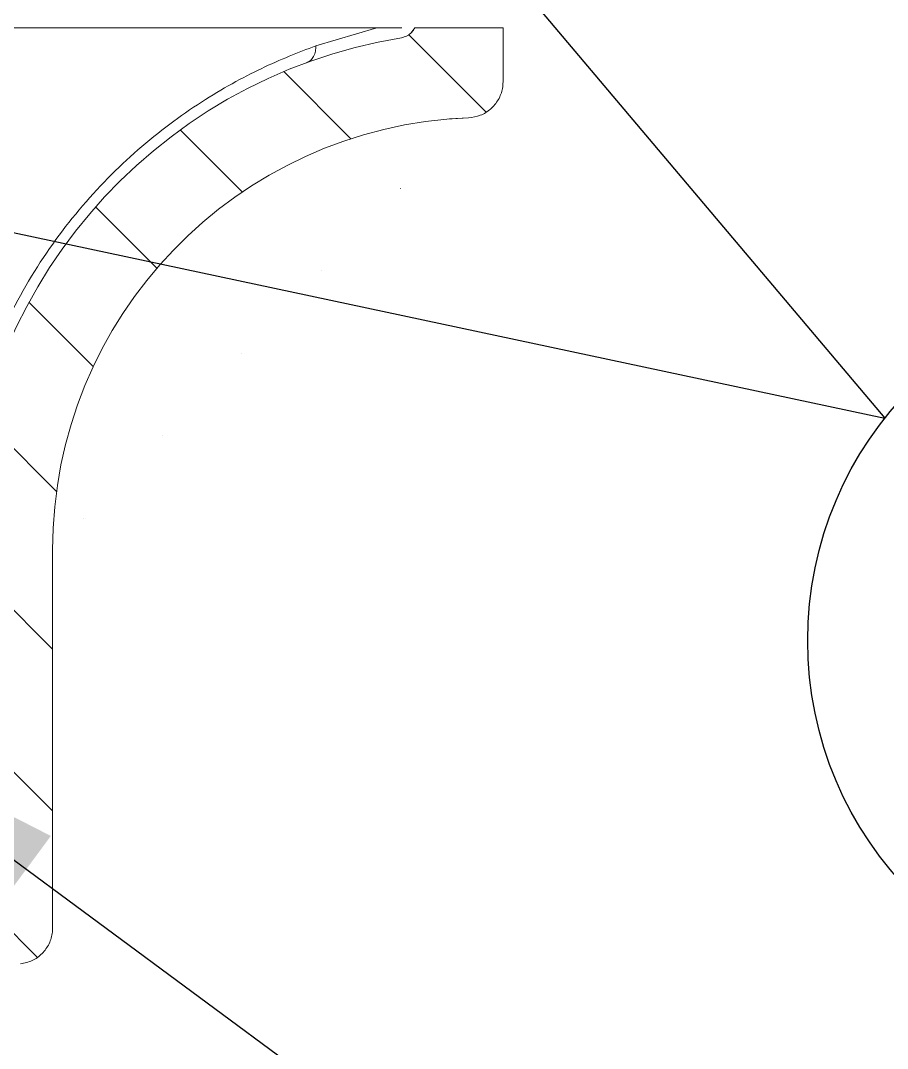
# Model space of a CAD drawing. Extents: x 14808 to 20058, y -13198 to -11680.
# Drawn here: x 16016.56 to 16028.58, y -11811.9 to -11797.63 of the extents above; entities that cross this region are included whole.
import ezdxf

# ---------------------------------------------------------------- set-up
doc = ezdxf.new("R2010")
doc.units = 0
doc.header["$LTSCALE"] = 7
doc.header["$MEASUREMENT"] = 0
doc.layers.get('0').update_dxf_attribs({"color": 2, "linetype": 'CONTINUOUS'})
doc.layers.add('D', color=2, linetype='CONTINUOUS')
doc.styles.add('GHS', font='romans', dxfattribs={"bigfont": 'ghs'})
doc.dimstyles.new('STANDARD$7', dxfattribs={"dimtxt": 3.5, "dimasz": 3, "dimexe": 1, "dimexo": 0.0625, "dimgap": 1, "dimtad": 1, "dimdec": 4, "dimzin": 0, "dimdsep": 46, "dimtxsty": 'GHS', "dimcen": 1, "dimclrt": 2, "dimadec": 0, "dimazin": 0, "dimtfac": 1, "dimtdec": 4, "dimtofl": 0, "dimtmove": 0, "dimatfit": 3, "dimfxl": 1, "dimtolj": 1, "dimtzin": 0, "dimarcsym": 0})

msp = doc.modelspace()

# ---------------------------------------------------------------- hatches: boundary and pattern name
at = {"linetype": 'Continuous', "lineweight": 0}
h = msp.add_hatch(dxfattribs=at)
h.set_pattern_fill('ANSI31', color=2, scale=0.5, angle=90, style=0)
h.set_pattern_definition([(135, (16193.3224, -11136.2953), (-1.122532, -1.122532), [])])
edge = h.paths.add_edge_path(flags=0)
edge.add_line((16014.25, -11800.533), (16014.25, -11805.283))
edge.add_line((16014.25, -11805.283), (16013.125, -11805.283))
edge.add_line((16013.125, -11805.283), (16013.125, -11806.533))
edge.add_line((16013.125, -11806.533), (16015.3, -11806.533))
edge.add_arc((16015.3, -11807.033), 0.5, 0, 90, ccw=False)
edge.add_line((16015.8, -11807.033), (16015.8, -11809.689))
edge.add_spline(control_points=[(16015.8, -11809.689), (16015.8, -11809.701), (16015.802, -11809.712), (16015.806, -11809.722), (16015.81, -11809.733), (16015.815, -11809.743), (16015.822, -11809.752), (16015.829, -11809.761), (16015.838, -11809.768), (16015.847, -11809.774), (16015.857, -11809.78), (16015.868, -11809.784), (16015.878, -11809.787), (16015.889, -11809.789), (16015.9, -11809.79), (16015.91, -11809.789)], knot_values=[0, 0, 0, 0, 0.000067, 0.000067, 0.000067, 0.000134, 0.000134, 0.000134, 0.000201, 0.000201, 0.000201, 0.000269, 0.000269, 0.000269, 0.000332, 0.000332, 0.000332, 0.000332], weights=[1, 1, 1, 1, 1, 1, 1, 1, 1, 1, 1, 1, 1, 1, 1, 1], degree=3, periodic=0)
edge.add_arc((16012, -11769.478), 40.5, 275.5396, 275.7394)
edge.add_line((16016.051, -11809.775), (16016.1, -11809.775))
edge.add_spline(control_points=[(16016.1, -11809.775), (16016.1, -11809.928), (16016.1, -11810.169), (16016.1, -11810.41), (16016.1, -11810.498)], knot_values=[0.600528, 0.600528, 0.600528, 0.600528, 0.844651, 0.985398, 0.985398, 0.985398, 0.985398], weights=[1, 1, 1, 1, 1], degree=3, periodic=0)
edge.add_spline(control_points=[(16016.1, -11810.498), (16016.1, -11810.657), (16016.219, -11810.763), (16016.377, -11810.747)], knot_values=[0.118786, 0.118786, 0.118786, 0.118786, 0.881209, 0.881209, 0.881209, 0.881209], weights=[1.198477, 0.933843, 0.933841, 1.198472], degree=3, periodic=0)
edge.add_arc((16012, -11769.478), 41.5, 276.0533, 276.3012)
edge.add_spline(control_points=[(16016.555, -11810.727), (16016.822, -11810.698), (16017, -11810.498), (16017, -11810.23)], knot_values=[0.071964, 0.071964, 0.071964, 0.071964, 0.928036, 0.928036, 0.928036, 0.928036], weights=[1.146197, 0.951268, 0.951268, 1.146197], degree=3, periodic=0)
edge.add_spline(control_points=[(16017, -11810.23), (16017, -11809.814), (16017, -11808.947), (16017, -11807.854), (16017, -11806.951), (16017, -11806.275), (16017, -11805.71), (16017.001, -11805.28), (16017, -11805.068), (16017, -11804.978)], knot_values=[0.019396, 0.019396, 0.019396, 0.019396, 0.25, 0.5, 0.625, 0.75, 0.875, 0.9375, 0.989678, 0.989678, 0.989678, 0.989678], weights=[1, 1, 1, 1, 1, 1, 1, 1, 1, 1], degree=3, periodic=0)
edge.add_arc((16023, -11804.978), 6, 92.204, 180.0003, ccw=False)
edge.add_spline(control_points=[(16022.77, -11798.982), (16023.053, -11798.972), (16023.25, -11798.767), (16023.25, -11798.483)], knot_values=[0, 0, 0, 0, 0.860614, 0.860614, 0.860614, 0.860614], weights=[1.162401, 0.945866, 0.945866, 1.162402], degree=3, periodic=0)
edge.add_line((16023.25, -11798.483), (16023.25, -11797.733))
edge.add_line((16023.25, -11797.733), (16022.026, -11797.733))
edge.add_spline(control_points=[(16022.026, -11797.733), (16021.989, -11797.81), (16021.922, -11797.859), (16021.841, -11797.872)], knot_values=[0, 0, 0, 0, 0.516801, 0.516801, 0.516801, 0.516801], weights=[1.020964, 0.973157, 1.007116, 1.122843], degree=3, periodic=0)
edge.add_arc((16023, -11804.978), 7.2, 99.2691, 179.989)
edge.add_line((16015.8, -11804.977), (16015.8, -11805.383))
edge.add_arc((16015.65, -11805.383), 0.15, 270, 360, ccw=False)
edge.add_line((16015.65, -11805.533), (16015.639, -11805.533))
edge.add_arc((16015.639, -11805.383), 0.15, 180, 270, ccw=False)
edge.add_line((16015.489, -11805.383), (16015.489, -11803.259))
edge.add_arc((16010.489, -11803.259), 5, 0, 3)
edge.add_line((16015.482, -11802.997), (16015.313, -11799.77))
edge.add_arc((16015.063, -11799.783), 0.25, 3, 90)
edge.add_line((16015.063, -11799.533), (16014.5, -11799.533))
edge.add_line((16014.5, -11799.533), (16014.25, -11800.533))

# ---------------------------------------------------------------- linework, layer by layer
at = {"color": 7, "linetype": 'Continuous', "lineweight": 15}
for p, q in [((16015.25, -11797.733), (16021.499, -11797.733)), ((16020.651, -11797.983), (16021.499, -11797.733)), ((16021.976, -11797.801), (16022.026, -11797.732)), ((16022.025, -11797.733), (16022.026, -11797.733)), ((16023.25, -11797.733), (16022.026, -11797.733)), ((16023.25, -11798.483), (16023.25, -11797.733)), ((16022.77, -11798.982), (16022.507, -11798.999))]:
    msp.add_line(p, q, dxfattribs=at)
at = {"color": 7, "linetype": 'Continuous', "lineweight": 15, "flags": 128}
msp.add_lwpolyline([(16017, -11804.978), (16017, -11806.448), (16017, -11807.919), (16017, -11810.23)], dxfattribs=at)
msp.add_circle((16032.479, -11806.239), 5)
at = {"color": 7, "linetype": 'Continuous', "lineweight": 15}
for radius, start, end in [(7.2, 99.269, 179.989), (6, 92.204, 180.0003)]:
    msp.add_arc((16023, -11804.978), radius, start, end, dxfattribs=at)
for points, knots in [([(16021.499, -11797.733), (16021.552, -11797.733), (16021.696, -11797.733), (16021.787, -11797.733), (16021.845, -11797.733)], [0, 0, 0, 0, 0.36042, 1, 1, 1, 1]), ([(16021.841, -11797.872), (16021.867, -11797.865), (16021.921, -11797.851), (16021.986, -11797.8), (16022.013, -11797.755), (16022.026, -11797.733)], [0, 0, 0, 0, 0.342915, 0.693536, 1, 1, 1, 1]), ([(16020.651, -11797.983), (16020.406, -11798.078), (16019.927, -11798.263), (16019.066, -11798.737), (16018.189, -11799.385), (16017.355, -11800.227), (16016.642, -11801.223), (16016.101, -11802.34), (16015.72, -11803.6), (16015.669, -11804.495), (16015.641, -11804.975)], [0, 0, 0, 0, 0.130308, 0.255741, 0.383348, 0.506244, 0.626924, 0.746645, 0.86403, 1, 1, 1, 1]), ([(16020.651, -11797.983), (16020.651, -11798.009), (16020.652, -11798.061), (16020.625, -11798.132), (16020.581, -11798.189), (16020.541, -11798.209), (16020.522, -11798.218)], [0, 0, 0, 0, 0.246023, 0.503315, 0.758821, 1, 1, 1, 1]), ([(16022.77, -11798.982), (16022.826, -11798.975), (16022.938, -11798.959), (16023.084, -11798.867), (16023.192, -11798.736), (16023.244, -11798.6), (16023.249, -11798.513), (16023.25, -11798.483)], [0, 0, 0, 0, 0.220079, 0.440159, 0.660238, 0.880318, 1, 1, 1, 1]), ([(16016.555, -11810.727), (16016.611, -11810.716), (16016.721, -11810.692), (16016.861, -11810.59), (16016.959, -11810.452), (16016.997, -11810.323), (16017, -11810.249), (16017, -11810.23)], [0, 0, 0, 0, 0.23087, 0.461741, 0.692611, 0.923481, 1, 1, 1, 1])]:
    msp.add_open_spline(points, degree=3, knots=knots, dxfattribs=at)

# ---------------------------------------------------------------- leaders
at = {"layer": 'D'}
for points, override in [([(16021.332, -11791.111), (16042.264, -11805.35), (16071.371, -11805.35)], {"dimscale": 1, "dimasz": 3.5, "dimtad": 0, "dimcen": 5, "dimtp": 0.1, "dimtm": 1e-09}), ([(16019.312, -11792.203), (16028.546, -11803.152)], {"dimscale": 1, "dimasz": 1, "dimtad": 0, "dimcen": 5, "dimtp": 0.1, "dimtm": 1e-09, "dimldrblk": 'Dot'}), ([(15978.34, -11792.446), (16028.546, -11803.152)], {"dimscale": 1, "dimasz": 1, "dimtad": 0, "dimcen": 5, "dimtp": 0.1, "dimtm": 1e-09, "dimldrblk": 'Dot'}), ([(16013.818, -11807.336), (16028.537, -11818.201)], {"dimscale": 1, "dimasz": 3.5, "dimtad": 0, "dimcen": 5, "dimtp": 0.1, "dimtm": 1e-09})]:
    msp.add_leader(points, dimstyle='STANDARD$7', override=override, dxfattribs=at)

doc.saveas('drawing.dxf')
